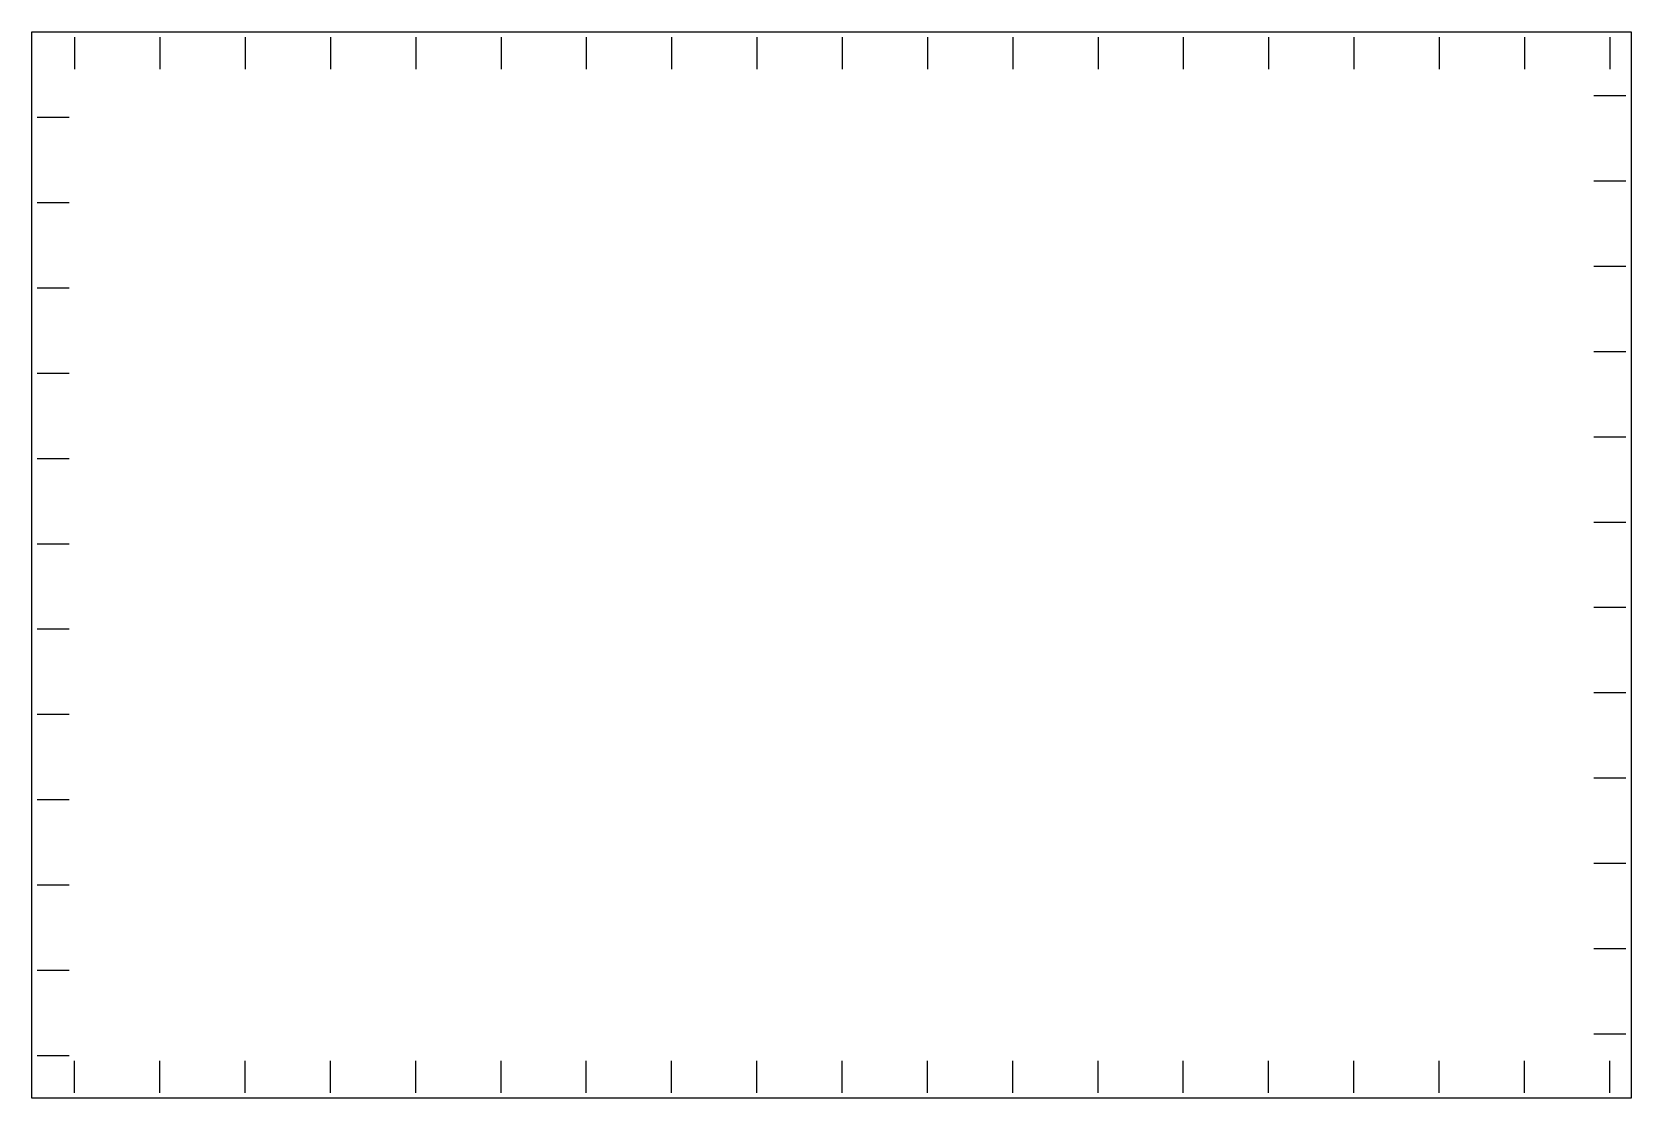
# Model space of a CAD drawing. Header units: millimetres. Extents: x 0 to 150, y 0 to 100.
import ezdxf

# ---------------------------------------------------------------- set-up
doc = ezdxf.new("R2010")
doc.units = ezdxf.units.MM
doc.layers.add('CUT', color=1, linetype='CONTINUOUS')
doc.layers.add('HALFCUT', color=6, linetype='CONTINUOUS')

msp = doc.modelspace()

# ---------------------------------------------------------------- linework, layer by layer
at = {"layer": 'CUT'}
for p, q in [((0, 100), (150, 100)), ((0, 0), (0, 100)), ((150, 100), (150, 0)), ((150, 0), (0, 0))]:
    msp.add_line(p, q, dxfattribs=at)
at = {"layer": 'HALFCUT'}
for p, q in [((4, 99.5), (4, 96.5)), ((12, 99.5), (12, 96.5)), ((20, 99.5), (20, 96.5)), ((28, 99.5), (28, 96.5)), ((36, 99.5), (36, 96.5)), ((44, 99.5), (44, 96.5)), ((52, 99.5), (52, 96.5)), ((60, 99.5), (60, 96.5)), ((68, 99.5), (68, 96.5)), ((76, 99.5), (76, 96.5)), ((84, 99.5), (84, 96.5)), ((92, 99.5), (92, 96.5)), ((100, 99.5), (100, 96.5)), ((108, 99.5), (108, 96.5)), ((116, 99.5), (116, 96.5)), ((124, 99.5), (124, 96.5)), ((132, 99.5), (132, 96.5)), ((140, 99.5), (140, 96.5)), ((148, 99.5), (148, 96.5)), ((149.5, 94), (146.5, 94)), ((0.5, 92), (3.5, 92)), ((149.5, 86), (146.5, 86)), ((0.5, 84), (3.5, 84)), ((149.5, 78), (146.5, 78)), ((0.5, 76), (3.5, 76)), ((149.5, 70), (146.5, 70)), ((0.5, 68), (3.5, 68)), ((149.5, 62), (146.5, 62)), ((0.5, 60), (3.5, 60)), ((149.5, 54), (146.5, 54)), ((0.5, 52), (3.5, 52)), ((149.5, 46), (146.5, 46)), ((0.5, 44), (3.5, 44)), ((149.5, 38), (146.5, 38)), ((0.5, 36), (3.5, 36)), ((149.5, 30), (146.5, 30)), ((0.5, 28), (3.5, 28)), ((149.5, 22), (146.5, 22)), ((0.5, 20), (3.5, 20)), ((149.5, 14), (146.5, 14)), ((0.5, 12), (3.5, 12)), ((149.5, 6), (146.5, 6)), ((0.5, 4), (3.5, 4)), ((4, 0.5), (4, 3.5)), ((12, 0.5), (12, 3.5)), ((20, 0.5), (20, 3.5)), ((28, 0.5), (28, 3.5)), ((36, 0.5), (36, 3.5)), ((44, 0.5), (44, 3.5)), ((52, 0.5), (52, 3.5)), ((60, 0.5), (60, 3.5)), ((68, 0.5), (68, 3.5)), ((76, 0.5), (76, 3.5)), ((84, 0.5), (84, 3.5)), ((92, 0.5), (92, 3.5)), ((100, 0.5), (100, 3.5)), ((108, 0.5), (108, 3.5)), ((116, 0.5), (116, 3.5)), ((124, 0.5), (124, 3.5)), ((132, 0.5), (132, 3.5)), ((140, 0.5), (140, 3.5)), ((148, 0.5), (148, 3.5))]:
    msp.add_line(p, q, dxfattribs=at)

doc.saveas('drawing.dxf')
